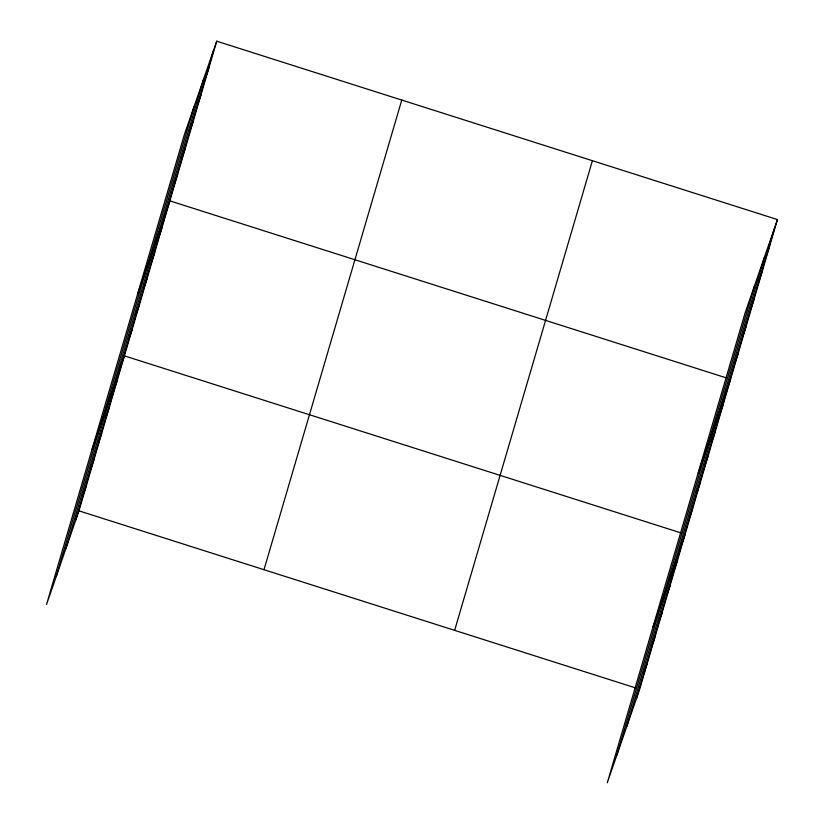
<?xml version="1.0" encoding="UTF-8"?>
<svg xmlns="http://www.w3.org/2000/svg" width="824" height="824" viewBox="0 0 824 824"><rect width="100%" height="100%" fill="white"/><g stroke="black" fill="none" stroke-linecap="round" stroke-linejoin="round"><path stroke-width="1.24" d="M56.176 576.646L193.939 106.996M66.085 548.032L203.847 78.383M75.705 520.253L213.468 50.604M216.722 41.2L184.319 134.775L46.556 604.425L78.96 510.849L216.722 41.2L777.444 219.575L639.681 689.225L607.278 782.8L745.04 313.151L777.444 219.575M263.999 569.714L401.762 100.065M454.642 630.36L592.404 160.711M616.898 755.021L754.66 285.372M626.806 726.397L764.569 256.758M636.427 698.618L774.189 228.979M205.66 77.219L208.915 67.815M197.853 103.834L201.108 94.43M190.045 130.439L193.3 121.035M182.238 157.054L185.493 147.65M174.43 183.67L177.685 174.266M137.474 294.456L169.878 200.881L725.831 377.732M159.053 236.117L162.307 226.713M151.472 261.939L154.727 252.546M143.891 287.772L147.156 278.368M136.321 313.604L139.575 304.2M128.74 339.437L131.995 330.033M92.02 449.441L124.424 355.865L681.561 533.097M113.588 391.101L116.843 381.697M106.008 416.923L109.262 407.519M98.437 442.756L101.692 433.352M90.856 468.588L94.111 459.184M83.275 494.421L86.53 485.017M766.382 255.595L769.637 246.191M758.574 282.199L761.829 272.806M750.767 308.815L754.032 299.411M742.96 335.43L746.225 326.026M735.163 362.045L738.417 352.641M698.206 472.832L730.61 379.256M719.774 414.482L723.029 405.089M712.194 440.315L715.448 430.911M704.623 466.147L707.878 456.743M697.042 491.979L700.297 482.576M689.461 517.812L692.726 508.408M652.742 627.816L685.146 534.24M674.31 569.466L677.565 560.073M666.74 595.299L669.994 585.895M659.159 621.131L662.414 611.727M651.578 646.964L654.833 637.56M644.008 672.796L647.262 663.392M78.96 510.849L636.097 688.081"/></g></svg>
